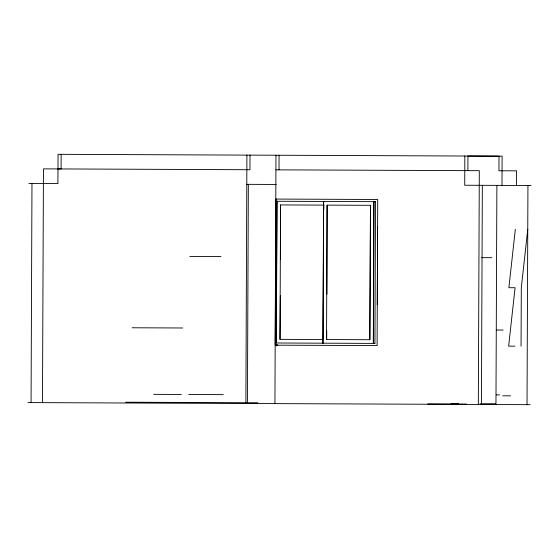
<?xml version="1.0" encoding="UTF-8"?>
<svg xmlns="http://www.w3.org/2000/svg" width="559" height="559" viewBox="0 0 559 559"><rect width="100%" height="100%" fill="white"/><g stroke="black" fill="none" stroke-linecap="round" stroke-linejoin="round"><path stroke-width="0.84" d="M31.059 402.599L31.975 183.429M42.477 402.648L43.455 168.867L249.957 169.733L250.02 155.123M61.155 154.333L61.092 168.944L57.982 168.93M245.876 403.5L246.91 155.109M247.427 403.507L248.343 184.337M274.93 403.619L275.971 155.234M276.866 201.261L276.279 342.988L277.103 201.261M276.726 345.993L276.733 344.253M279.018 169.852L279.074 155.241M323.382 302L323.382 339.53L280.003 339.348L280.562 204.929L280.492 259.048M280.339 295.711L280.003 339.348M322.822 343.184L323.647 201.457L323.053 343.184M323.766 209.471L323.787 205.111M327.106 205.125L326.547 339.544L369.918 339.725L370.484 205.307L327.106 205.125L326.889 294.16M326.701 339.544L326.736 330.816M369.765 339.725L370.484 205.307M373.538 343.394L373.901 201.666L373.307 343.394L374.935 343.401L375.529 201.673L276.558 201.261L275.964 342.988L374.935 343.401M377.276 304.718L377.604 226.451M464.836 156.024L464.718 185.246L531.05 185.511M467.883 170.642L467.946 156.031L499.012 156.157L498.949 170.768L516.586 170.844L516.523 185.672M478.329 404.471L479.308 170.691L275.908 169.845M481.432 404.485L482.347 185.315M495.959 404.541L496.881 185.378M501.996 185.392L502.115 156.171L58.045 154.319L57.926 183.541L28.865 183.422M521.058 346.203L521.302 287.752L527.759 229.337M527.025 404.667L527.941 185.504M515.335 229.288L508.879 287.703L515.091 287.731L508.634 346.147L514.846 346.175M496.287 394.892L499.592 394.899M503.135 330.055L496.609 330.027M246.792 184.33L276.265 184.449M373.901 201.666L375.529 201.673M280.562 204.929L323.94 205.111M189.794 256.42L220.952 256.553M481.488 257.636L491.822 257.685M132.106 327.777L182.737 327.986M153.627 394.347L181.312 394.458M188.732 394.493L223.314 394.64M502.709 395.807L510.535 395.835M125.614 402.214L257.923 402.766M480.069 403.696L495.644 403.766M458.212 403.905L458.673 403.912L450.82 403.877M427.642 403.891L466.499 404.052M27.95 402.585L530.135 404.681M276.663 344.379L277.781 345.497M276.02 199.067L275.175 345.176L377.108 345.588L377.716 199.493L276.02 199.067"/></g></svg>
